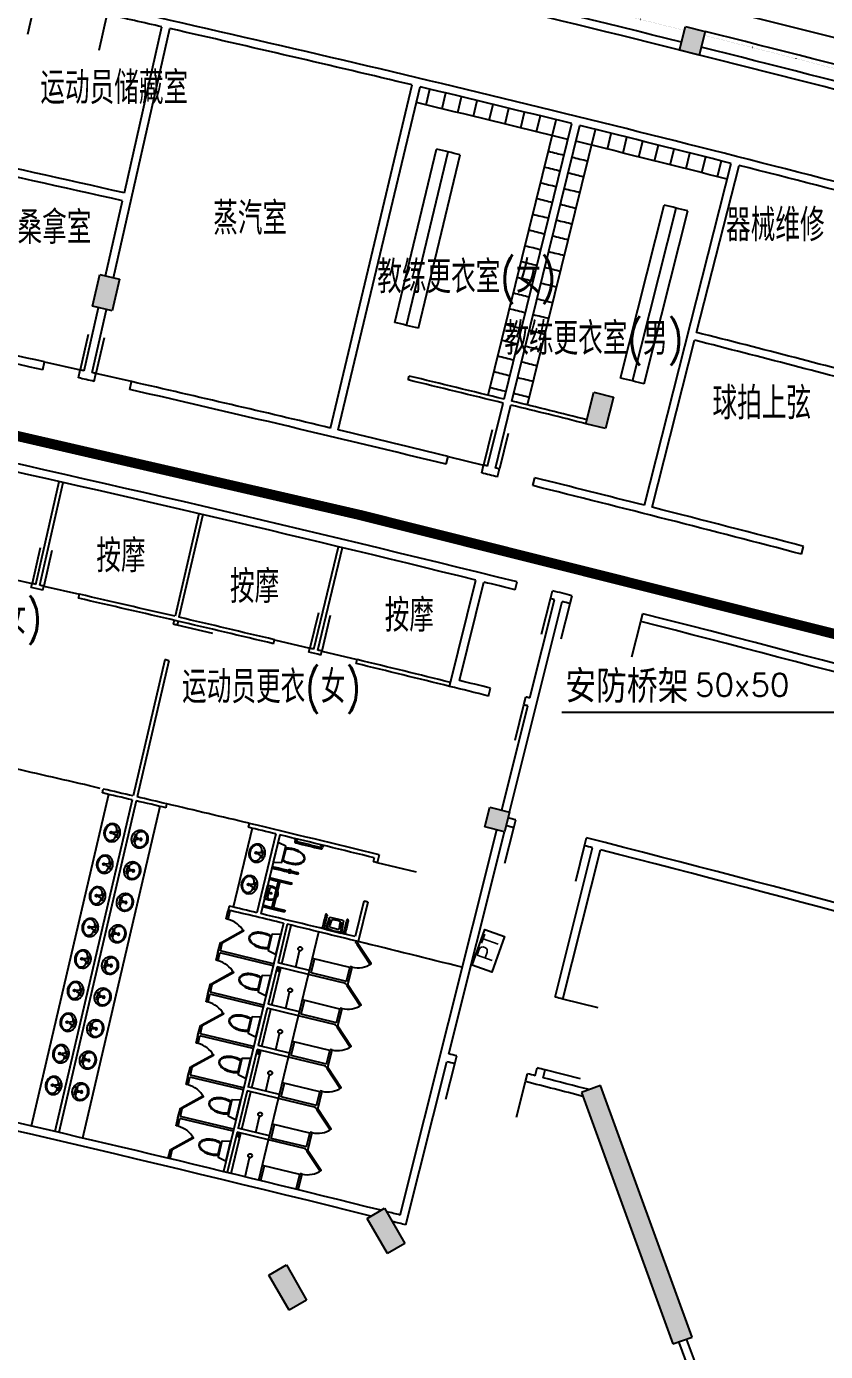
# Model space of a CAD drawing. Extents: x 23317406 to 24383751, y 42324270 to 43451021.
# Drawn here: x 23968613 to 23988326, y 43361539 to 43394221 of the extents above; entities that cross this region are included whole.
import ezdxf

# ---------------------------------------------------------------- set-up
doc = ezdxf.new("R2010")
doc.units = 0
doc.header["$MEASUREMENT"] = 0
doc.linetypes.add('HIDDEN', pattern=[9.525, 6.35, -3.175])
doc.linetypes.add('T-BW-SF$0$DOT2', pattern=[3.175, 0, -3.175])
doc.layers.get('0').update_dxf_attribs({"linetype": 'CONTINUOUS'})
for name, color, linetype in [('场地', 5, 'CONTINUOUS'), ('墙', 7, 'CONTINUOUS'), ('柱填充', 8, 'CONTINUOUS'), ('柱形', 7, 'CONTINUOUS'), ('汉字', 7, 'CONTINUOUS'), ('监控管线', 11, 'CONTINUOUS'), ('辅助件', 9, 'CONTINUOUS'), ('门禁管线', 6, 'CONTINUOUS'), ('门窗', 7, 'CONTINUOUS')]:
    doc.layers.add(name, color=color, linetype=linetype)
doc.styles.add('ATT', font='txt')
doc.styles.add('HZ', font='txt.shx', dxfattribs={"bigfont": 'hztxt.shx'})
doc.styles.add('KSHZ', font='ROMANS.shx', dxfattribs={"height": 800, "bigfont": 'dfhz.shx'})

# ---------------------------------------------------------------- blocks, each defined once
blk = doc.blocks.new('M100')
at = {"layer": '门窗'}
blk.add_line((0, 1000), (0, 0), dxfattribs=at)
blk = doc.blocks.new('A$C66B66A08')
at = {"layer": '门窗', "yscale": 0.9, "zscale": 0.9}
for p, xscale, rotation in [((195, 1268), -0.9, 167.5069489461054), ((1952, 879), 0.9, 167.4863101007656)]:
    blk.add_blockref('M100', p, dxfattribs=dict(at, xscale=xscale, rotation=rotation))
blk = doc.blocks.new('A$C4B312985')
at = {"layer": '辅助件'}
for p, q in [((0, 1516), (1030, 5794)), ((292, 1446), (1321, 5723)), ((583, 1375), (1613, 5653)), ((5573, 147), (6648, 4413)), ((5864, 73), (6939, 4340)), ((6155, 0), (7230, 4267))]:
    blk.add_line(p, q, dxfattribs=at)
for radius, start, end in [(548923, 76.43671, 76.49934), (548923, 75.83282, 75.89544), (544523, 76.43646, 76.49959), (544523, 75.83256, 75.8957)]:
    blk.add_arc((-127120, -527961), radius, start, end, dxfattribs=at)
blk = doc.blocks.new('A$C139437DA')
at = {"layer": '门窗', "yscale": 0.8999999999999999, "zscale": 0.8999999999999999}
for p, xscale, rotation in [((446, 1967), 0.8999999999999999, 255.670082371029), ((0, 223), -0.8999999999999999, 255.6701090313458)]:
    blk.add_blockref('M100', p, dxfattribs=dict(at, xscale=xscale, rotation=rotation))
blk = doc.blocks.new('15PLAV04')
at = {"color": 0, "linetype": 'ByBlock'}
for p, q in [((2.5, -1.5), (2.5, 1.5)), ((7, 0.5), (3, 1.5)), ((4, 1.25), (4, 3.635323)), ((7, -0.5), (7, 0.5)), ((3, -1.5), (7, -0.5)), ((4, -3.628449), (4, -1.25))]:
    blk.add_line(p, q, dxfattribs=at)
blk.add_lwpolyline([(8, 9, 0.109452), (4.986152, 8.332258, 0.102376), (2.343146, 6.363961, 0.093737), (0.622313, 3.491319, 0.088426), (0, 0, 0.088426), (0.622313, -3.491319, 0.093737), (2.343146, -6.363961, 0.102376), (4.986152, -8.332258, 0.109452), (8, -9, 0.109452), (11.013848, -8.332258, 0.102376), (13.656854, -6.363961, 0.093737), (15.377687, -3.491319, 0.088426), (16, 0, 0.088426), (15.377687, 3.491319, 0.093737), (13.656854, 6.363961, 0.102376), (11.013848, 8.332258, 0.109452)], format="xyb", close=True, dxfattribs=at)
for centre in [(3, 2.5), (9, 0), (3, -2.5)]:
    blk.add_circle(centre, 1, dxfattribs=at)
for centre, radius, start, end in [((7, 3.635323), 3, 146.09549, 180), ((11.358035, 0.706347), 8.250845, 143.130102, 146.09549), ((9.915843, 1.787992), 6.448105, 118.911201, 143.130102), ((9, 3.446272), 4.553728, 90, 118.911201), ((9, 3.446272), 4.553728, 61.088799, 90), ((8.084157, 1.787992), 6.448105, 36.869898, 61.088799), ((6.641965, 0.706347), 8.250845, 17.257939, 36.869898), ((4.368267, 0), 10.631733, 0, 17.257939), ((4.368267, 0), 10.631733, 342.742061, 0), ((7, -3.628449), 3, 180, 212.259808), ((9.915843, -1.787992), 6.448105, 212.259808, 241.088799), ((9, -3.446272), 4.553728, 241.088799, 270), ((9, -3.446272), 4.553728, 270, 298.911201), ((8.084157, -1.787992), 6.448105, 298.911201, 323.130102), ((6.641965, -0.706347), 8.250845, 323.130102, 342.742061)]:
    blk.add_arc(centre, radius, start, end, dxfattribs=at)
at = {"color": 0, "linetype": 'ByBlock', "style": 'ATT'}
for tag, p, flags in [('ITEM', (0, -17.5), 3), ('ROOM_NUMBER', (0, -26.5), 1)]:
    blk.add_attdef(tag, p, '', height=6, dxfattribs=dict(at, flags=flags))
blk = doc.blocks.new('WC-3')
for points in [[(382, 218, 0.033558), (397, 269, 0.056391), (412, 405, 0.056391), (397, 541, 0.070142), (358, 644, 0.106098), (290, 721, 0.162033), (225, 743, 0.162033), (161, 721, 0.106098), (93, 644, 0.070142), (54, 541, 0.056391), (38, 405, 0.056391), (54, 269, 0.033558), (69, 218)], [(55, 405, -0.056391), (70, 537, -0.070142), (108, 636, -0.106098), (170, 708, -0.162033), (225, 726, -0.162033), (280, 708, -0.106098), (343, 636, -0.070142), (381, 537, -0.056391), (396, 405, -0.056391), (381, 273, -0.027675), (369, 232), (81, 232, -0.027675), (70, 273, -0.056391)], [(-20, 24, 0.477064), (0, 0), (463, 0, 0.477064), (473, 12), (431, 207, 0.354037), (426, 211), (24, 211, 0.354037), (19, 207)]]:
    blk.add_lwpolyline(points, format="xyb", close=True)
blk = doc.blocks.new('A$C7FE16A13')
at = {"layer": '门窗'}
blk.add_lwpolyline([(517, 587), (532, 561), (15, 257), (0, 283)], close=True, dxfattribs=at)
blk.add_arc((517, 587), 600, 210.4472, 257.9761, dxfattribs=at)
blk = doc.blocks.new('A$C4D630D1B')
at = {"layer": '柱填充', "xscale": -1, "rotation": 325.0332498741019}
blk.add_blockref('A$C7FE16A13', (321, -219), dxfattribs=at)
blk = doc.blocks.new('A$C23EB7B9D')
at = {"layer": '门窗'}
blk.add_lwpolyline([(600, 181), (591, 209), (19, 29), (28, 0)], close=True, dxfattribs=at)
blk.add_arc((600, 181), 600, 150, 197.529, dxfattribs=at)
blk = doc.blocks.new('A$C62181696')
at = {"layer": '监控管线'}
blk.add_lwpolyline([(0, 519), (936, 519), (936, 3), (0, 3)], close=True, dxfattribs=at)
at = {"layer": '门禁管线', "color": 6, "style": 'HZ'}
blk.add_text('PT', height=400, rotation=359.4412, dxfattribs=at).set_placement((206, 91, -121))
blk = doc.blocks.new('A$C28D63360')
at = {"layer": '监控管线'}
blk.add_blockref('A$C62181696', (0, 0), dxfattribs=at)

msp = doc.modelspace()

# ---------------------------------------------------------------- hatches: boundary and pattern name
at = {"layer": '柱填充'}
for points in [[(23985356.71085, 43394099.6476), (23984871.7222, 43394221.24533), (23984725.81033, 43393639.2576), (23985210.79898, 43393517.65986)], [(23970418.07345, 43388101.80405), (23970905.74682, 43387991.46512), (23970729.20452, 43387211.18772), (23970241.53115, 43387321.52666)], [(23982610.43619, 43385200.38928), (23983095.43841, 43385078.84567), (23982900.96864, 43384302.84212), (23982415.96642, 43384424.38573)], [(23982775.36878, 43368097.37082), (23982305.52247, 43367926.36074), (23984562.94878, 43361724.13293), (23985032.79509, 43361895.143)], [(23977448.94175, 43365072.28484), (23977015.92905, 43364822.28484), (23977515.92905, 43363956.25944), (23977948.94175, 43364206.25944)], [(23975091.05791, 43362556.25944), (23975524.07062, 43362806.25944), (23975024.07062, 43363672.28484), (23974591.05791, 43363422.28484)]]:
    msp.add_hatch(color=256, dxfattribs=at).paths.add_polyline_path(points)
h = msp.add_hatch(dxfattribs=at)
h.set_pattern_fill('ANSI37', color=256, scale=4, angle=-70.725584632, style=0)
h.set_pattern_definition([(181.408979, (24132978.127, 43430743.955), (-0.3122783, 12.6961601), []), (91.408979, (24132978.127, 43430743.955), (12.6961601, 0.3122783), [])])
h.paths.add_polyline_path([(23974873.76709, 43370956.30079, 1), (23974793.76709, 43370956.30079, 1)])
h = msp.add_hatch(dxfattribs=at)
h.set_pattern_fill('ANSI37', color=256, scale=4, angle=-70.725584632, style=0)
h.set_pattern_definition([(181.408979, (24132484.648, 43428702.76), (-0.3122783, 12.6961601), []), (91.408979, (24132484.648, 43428702.76), (12.6961601, 0.3122783), [])])
h.paths.add_polyline_path([(23974380.28852, 43368915.10533, 1), (23974300.28852, 43368915.10533, 1)])
h = msp.add_hatch(dxfattribs=at)
h.set_pattern_fill('ANSI37', color=256, scale=4, angle=-70.725584632, style=0)
h.set_pattern_definition([(181.408979, (24131991.17, 43426661.564), (-0.3122783, 12.6961601), []), (91.408979, (24131991.17, 43426661.564), (12.6961601, 0.3122783), [])])
h.paths.add_polyline_path([(23973886.80995, 43366873.90987, 1), (23973806.80995, 43366873.90987, 1)])

# ---------------------------------------------------------------- linework, layer by layer
at = {"layer": '场地'}
msp.add_line((23996420.87732, 43391970.87426), (23974111.57232, 43397563.00363), dxfattribs=at)
at = {"layer": '墙'}
for p, q in [((23971027.69429, 43390116.95052), (23971954.76793, 43394213.35566)), ((23970759.22763, 43388024.61594), (23972149.83484, 43394169.2093)), ((23976111.83512, 43384316.87427), (23978129.81862, 43392779.60109)), ((23976306.38057, 43384270.48385), (23978324.36406, 43392733.21066)), ((23980394.50924, 43385028.92528), (23982068.26825, 43391825.87551)), ((23980588.70781, 43384981.10359), (23982262.46682, 43391778.05382)), ((23983857.19804, 43382411.08392), (23985999.58843, 43390843.17535)), ((23985146.85959, 43386674.79988), (23986193.42961, 43390793.925)), ((23970564.15828, 43388068.75151), (23970983.54793, 43389921.88361)), ((23970034.40112, 43385727.94502), (23970387.57283, 43387288.48388)), ((23970229.46802, 43385683.79865), (23970582.64218, 43387244.3483)), ((23984051.03921, 43382361.83357), (23985097.60923, 43386480.95869)), ((23969014.87414, 43385752.48455), (23969058.62417, 43385947.64073)), ((23969892.75121, 43385554.91613), (23969936.82552, 43385749.99933)), ((23970282.81298, 43385466.6397), (23970327.03138, 43385661.6903)), ((23971160.21323, 43385266.96438), (23971204.75574, 43385461.94122)), ((23978031.68125, 43385501.83771), (23978055.14365, 43385599.04633)), ((23979988.02491, 43383378.23737), (23980370.5984, 43384931.82599)), ((23980182.22348, 43383330.41568), (23980564.79697, 43384884.00431)), ((23978969.14304, 43383422.02292), (23979016.57014, 43383616.31823)), ((23979843.13317, 43383207.91391), (23979890.88313, 43383402.13014)), ((23980231.4586, 43383112.2882), (23980279.35201, 43383306.4691)), ((23981104.93222, 43382896.08168), (23981153.14829, 43383090.18272)), ((23987735.23779, 43381204.51285), (23987785.90307, 43381397.98902)), ((23979051.2891, 43377944.53363), (23979698.78726, 43380565.74449)), ((23979293.41569, 43378090.73457), (23979892.95102, 43380517.78167)), ((23980667.12751, 43380325.78203), (23980715.41373, 43380519.86562)), ((23981540.15991, 43380107.80531), (23981588.77018, 43380301.80799)), ((23982025.02021, 43379986.07725), (23982073.81045, 43380180.03475)), ((23972255.00988, 43379575.09873), (23972232.30517, 43379477.71035)), ((23972255.00988, 43379575.09873), (23972232.30517, 43379477.71035)), ((23972352.39826, 43379552.39401), (23972329.69354, 43379455.00564)), ((23972352.39826, 43379552.39401), (23972329.69354, 43379455.00564)), ((23983769.5782, 43379544.13254), (23983819.01599, 43379737.926)), ((23972027.96273, 43378601.21496), (23971244.65007, 43375241.31594)), ((23972125.35111, 43378578.51024), (23971342.03845, 43375218.61122)), ((23980012.04496, 43377706.45427), (23980060.32998, 43377900.53816)), ((23980885.07698, 43377488.47948), (23980933.68768, 43377682.48206)), ((23970485.08324, 43375315.09071), (23970507.64018, 43375412.51342)), ((23971221.94536, 43375143.92756), (23969314.74932, 43366963.30387)), ((23971319.33373, 43375121.22285), (23969412.13769, 43366940.59916)), ((23972055.91911, 43374948.87267), (23972078.77155, 43375046.22649)), ((23980639.11319, 43374457.12756), (23980687.90516, 43374651.08463)), ((23974106.37261, 43374566.08156), (23974082.87354, 43374468.88142)), ((23974763.61242, 43374305.79653), (23974293.63236, 43372361.79891)), ((23974860.84315, 43374282.42555), (23974390.55259, 43372337.14361)), ((23982383.65589, 43374015.13702), (23982433.10232, 43374208.92827)), ((23977193.05443, 43373716.03637), (23977169.55481, 43373618.83395)), ((23977313.67376, 43373789.40863), (23977266.67495, 43373595.00552)), ((23976934.56387, 43372646.83136), (23976723.07228, 43371772.03012)), ((23977031.68387, 43372623.00237), (23976796.69307, 43371651.00038)), ((23973612.8922, 43372524.87848), (23973589.39313, 43372427.67833)), ((23974950.65611, 43372100.6202), (23973470.22039, 43365977.03379)), ((23975047.85589, 43372077.12122), (23974817.98044, 43371126.27803)), ((23974794.48146, 43371029.07825), (23974571.24115, 43370105.6803)), ((23975571.99466, 43370841.10698), (23974794.39639, 43371029.09881)), ((23975595.49364, 43370938.30676), (23974817.89537, 43371126.2986)), ((23975571.99466, 43370841.10698), (23975595.49364, 43370938.30676)), ((23974547.74218, 43370008.48052), (23974324.50187, 43369085.08257)), ((23975325.25538, 43369820.50925), (23974547.65711, 43370008.50108)), ((23975348.75436, 43369917.70903), (23974571.15609, 43370105.70087)), ((23975325.25538, 43369820.50925), (23975348.75436, 43369917.70903)), ((23975102.01507, 43368897.1113), (23974324.4168, 43369085.10314)), ((23974301.00289, 43368987.88279), (23974077.76258, 43368064.48484)), ((23975078.51609, 43368799.91152), (23974300.91782, 43368987.90335)), ((23975078.51609, 43368799.91152), (23975102.01507, 43368897.1113)), ((23974855.27579, 43367876.51357), (23974077.67752, 43368064.50541)), ((23974054.26361, 43367967.28506), (23973831.0233, 43367043.88711)), ((23974831.77681, 43367779.31379), (23974054.17854, 43367967.30562)), ((23974831.77681, 43367779.31379), (23974855.27579, 43367876.51357)), ((23973807.52432, 43366946.68733), (23973567.42018, 43365953.53481)), ((23974585.03752, 43366758.71606), (23973807.43925, 43366946.7079)), ((23974608.5365, 43366855.91584), (23973830.93823, 43367043.90768)), ((23974585.03752, 43366758.71606), (23974608.5365, 43366855.91584))]:
    msp.add_line(p, q, dxfattribs=at)
at = {"layer": '墙', "ltscale": 5000}
for p, q in [((23980530.49414, 43374845.25849), (23981832.77527, 43380034.39909)), ((23981030.25475, 43377658.27598), (23981638.79079, 43380083.08198)), ((23980336.51305, 43374893.95483), (23980981.57187, 43377464.2915)), ((23977829.35519, 43364903.79645), (23980214.82627, 43374409.07503)), ((23979033.50949, 43368880.29152), (23980408.7957, 43374360.33219)), ((23981652.95352, 43370279.7871), (23982577.93695, 43373965.52669)), ((23981846.71726, 43370230.22466), (23982771.70227, 43373915.97052)), ((23979180.26366, 43368637.18049), (23979229.0575, 43368831.13708)), ((23977974.65678, 43364661.12909), (23978984.8266, 43368686.30704)), ((23980924.7899, 43368195.14062), (23980974.24564, 43368388.9295)), ((23981166.12008, 43368339.92395), (23981214.80343, 43368533.91027)), ((23981359.88299, 43368290.35818), (23981408.56642, 43368484.34484))]:
    msp.add_line(p, q, dxfattribs=at)
at = {"layer": '墙'}
for centre, radius, start, end in [((23850578.58196, 42857442.58139), 552922.67138, 75.9538847678, 77.2220730186), ((23850578.58196, 42857442.58139), 552722.67138, 74.768624861, 77.2220646083), ((23850578.58196, 42857442.58139), 550522.67138, 75.3235079827, 77.4029441614), ((23850578.58196, 42857442.58139), 550322.67138, 77.2583917419, 77.4029441614), ((23850578.58196, 42857442.58139), 550322.67138, 76.5983826782, 77.237569129), ((23850578.58196, 42857442.58139), 553322.67138, 74.768624861, 75.9020730186), ((23850578.58196, 42857442.58139), 552922.67138, 74.768624861, 75.9020730186), ((23850578.58196, 42857442.58139), 550322.67138, 76.1764863769, 76.5775600653), ((23850578.58196, 42857442.58139), 550322.67138, 75.7545900757, 76.155663764), ((23850578.58196, 42857442.58139), 546122.67138, 77.2584718109, 77.7347860635), ((23850578.58196, 42857442.58139), 545922.67138, 77.2584756544, 77.73478222), ((23850578.58196, 42857442.58139), 550322.67138, 75.3235079827, 75.7337674628), ((23850578.58196, 42857442.58139), 541422.67138, 77.3643659254, 79.5114729159), ((23850634.74669, 42857737.27781), 530172.67138, 79.4743453394, 79.4743453394), ((23850639.30178, 42857736.37231), 530172.67138, 78.1227654233, 78.1227654233), ((23850644.55659, 42857735.23786), 530172.67138, 77.5606287088, 77.5606287088), ((23850649.0789, 42857734.18074), 530172.67138, 76.2090487927, 76.2090487927), ((23850578.58196, 42857442.58139), 541622.67138, 77.3643659254, 77.7346988973), ((23850578.58196, 42857442.58139), 545872.67138, 75.2090911735, 75.7336825889), ((23850578.58196, 42857442.58139), 546072.67138, 75.2090873292, 75.7336864331), ((23850578.58196, 42857442.58139), 541622.67138, 77.2585589771, 77.269141426), ((23850578.58196, 42857442.58139), 541422.67138, 77.2268194448, 77.269141426), ((23850578.58196, 42857442.58139), 541622.67138, 77.2268194448, 77.2374018938), ((23850578.58196, 42857442.58139), 541622.67138, 76.5985499134, 77.1315949454), ((23850578.58196, 42857442.58139), 543222.67138, 76.1766224542, 76.4305375736), ((23850578.58196, 42857442.58139), 543322.67138, 76.176620513, 76.4305375736), ((23850578.58196, 42857442.58139), 541422.67138, 76.2824605605, 77.1315949454), ((23850578.58196, 42857442.58139), 543222.67138, 75.9543452192, 76.1555276867), ((23850578.58196, 42857442.58139), 543322.67138, 75.9543452192, 76.155529628), ((23850578.58196, 42857442.58139), 539022.67138, 76.028980077, 77.7247501145), ((23850578.58196, 42857442.58139), 541622.67138, 76.2824605605, 76.5773928301), ((23850578.58196, 42857442.58139), 538822.67138, 76.1350631669, 77.6184326303), ((23850578.58196, 42857442.58139), 541422.67138, 76.1449140799, 76.1872360611), ((23850578.58196, 42857442.58139), 541622.67138, 76.1766536121, 76.1872360611), ((23850578.58196, 42857442.58139), 541622.67138, 76.1449140799, 76.1554965288), ((23850578.58196, 42857442.58139), 541622.67138, 75.7547573109, 76.0496895805), ((23850578.58196, 42857442.58139), 541422.67138, 75.3255609453, 76.0496895805), ((23850578.58196, 42857442.58139), 541622.67138, 75.3255609453, 75.7336002276), ((23850578.58196, 42857442.58139), 538822.67138, 76.028980077, 76.1137961405), ((23850578.58196, 42857442.58139), 539022.67138, 75.8801385039, 75.9332962056), ((23850578.58196, 42857442.58139), 538822.67138, 75.9224838035, 75.9332962056), ((23850578.58196, 42857442.58139), 538822.67138, 75.8801385039, 75.9012167771), ((23850578.58196, 42857442.58139), 538822.67138, 74.2021385903, 75.6887706945), ((23850578.58196, 42857442.58139), 539022.67138, 73.7423950291, 75.6887706945), ((23850396.94425, 42856663.47438), 536822.67138, 76.871376441, 76.8820495706), ((23850396.94425, 42856663.47438), 536822.67138, 76.871376441, 76.8820495706), ((23850396.94425, 42856663.47438), 535922.67138, 76.871367479, 76.8820585326), ((23850578.58196, 42857442.58139), 536122.67138, 76.0293345366, 76.135116719), ((23850578.58196, 42857442.58139), 536322.67138, 76.0293345366, 76.1137465737), ((23850578.58196, 42857442.58139), 536322.67138, 75.9224818111, 75.9331688757), ((23850578.58196, 42857442.58139), 536122.67138, 75.9224857965, 75.9331688757), ((23850578.58196, 42857442.58139), 531572.67138, 76.8821022764, 76.9636398352), ((23850578.58196, 42857442.58139), 531672.67138, 76.8821012628, 76.9636398352), ((23850578.58196, 42857442.58139), 531572.67138, 76.7897861765, 76.8713237352), ((23850578.58196, 42857442.58139), 531672.67138, 76.7897861765, 76.8713247488), ((23850578.58196, 42857442.58139), 533322.67138, 75.8796270871, 75.9011075598), ((23850578.58196, 42857442.58139), 531572.67138, 76.4898178504, 76.565267806), ((23850578.58196, 42857442.58139), 531672.67138, 76.2096128544, 76.5652384102), ((23850578.58196, 42857442.58139), 531572.67138, 76.2203539523, 76.4790392999), ((23850578.58196, 42857442.58139), 533122.67138, 75.8796270871, 75.9011041218), ((23850578.58196, 42857442.58139), 533122.67138, 75.6646638382, 75.6862136079), ((23850578.58196, 42857442.58139), 533322.67138, 74.051653021, 75.6862136079), ((23850672.57788, 42857831.38052), 531072.67138, 76.2093876121, 76.2201763632), ((23850578.58196, 42857442.58139), 533122.67138, 74.0455104702, 75.6431692128), ((23850649.0789, 42857734.18074), 530172.67138, 76.2090487927, 76.2198558586), ((23850578.58196, 42857442.58139), 529472.67138, 76.41438941, 76.5658876828), ((23850578.58196, 42857442.58139), 529572.67138, 76.49012315, 76.5658580533), ((23850578.58196, 42857442.58139), 529572.67138, 76.2196415836, 76.4793038927), ((23850578.58196, 42857442.58139), 529472.67138, 76.2087844702, 76.4035681188), ((23850578.58196, 42857442.58139), 529322.67138, 75.6412403409, 75.662889279), ((23850578.58196, 42857442.58139), 527522.67138, 75.6403169653, 75.6620397749), ((23850578.58196, 42857442.58139), 527122.67138, 75.5246600024, 75.6834622047), ((23850578.58196, 42857442.58139), 527322.67138, 75.5123078792, 75.6402139789)]:
    msp.add_arc(centre, radius, start, end, dxfattribs=at)
at = {"layer": '墙', "ltscale": 5000}
for radius, start, end in [(533172.67138, 67.1172342395, 67.1172342395), (533172.67138, 66.2587266313, 66.2587266313), (533172.67138, 64.4772342395, 64.4772342395), (533172.67138, 64.9387266313, 64.9387266313), (523172.67138, 75.9757445046, 78.5405996002), (522972.67138, 75.9984200354, 77.8970232928), (527322.67138, 75.8790768071, 75.9009848785), (527122.67138, 75.8790768071, 75.9009807559), (527322.67138, 75.6619450276, 75.6834622047), (523172.67138, 75.9228018906, 75.960169811), (522972.67138, 75.9008945018, 75.9389767994)]:
    msp.add_arc((23850578.58196, 42857442.58139), radius, start, end, dxfattribs=at)
at = {"layer": '柱填充', "linetype": 'T-BW-SF$0$DOT2', "ltscale": 10}
for start, end in [(75.9538847678, 77.2220730186), (74.7789815913, 75.9020730186)]:
    msp.add_arc((23850578.58196, 42857442.58139), 553222.67138, start, end, dxfattribs=at)
at = {"layer": '柱填充'}
msp.add_solid([(23980045.5166, 43374966.90051), (23980530.50361, 43374845.29619), (23979923.82521, 43374482.05892), (23980408.78305, 43374360.33835)], dxfattribs=at)
at = {"layer": '柱形'}
for p, q in [((23984725.81033, 43393639.2576), (23984871.7222, 43394221.24533)), ((23984871.7222, 43394221.24533), (23985356.71085, 43394099.6476)), ((23985356.71085, 43394099.6476), (23985210.79898, 43393517.65986)), ((23985210.79898, 43393517.65986), (23984725.81033, 43393639.2576)), ((23970241.53115, 43387321.52666), (23970418.07345, 43388101.80405)), ((23970418.07345, 43388101.80405), (23970905.74682, 43387991.46512)), ((23970905.74682, 43387991.46512), (23970729.20452, 43387211.18772)), ((23970729.20452, 43387211.18772), (23970241.53115, 43387321.52666)), ((23982415.96642, 43384424.38573), (23982610.43619, 43385200.38928)), ((23982610.43619, 43385200.38928), (23983095.43841, 43385078.84567)), ((23983095.43841, 43385078.84567), (23982900.96864, 43384302.84212)), ((23982900.96864, 43384302.84212), (23982415.96642, 43384424.38573)), ((23979923.82521, 43374482.05892), (23980045.5166, 43374966.90051)), ((23980045.5166, 43374966.90051), (23980530.50361, 43374845.29619)), ((23980530.50361, 43374845.29619), (23980408.78305, 43374360.33835)), ((23980408.78305, 43374360.33835), (23979923.82521, 43374482.05892)), ((23982775.36878, 43368097.37082), (23982305.52247, 43367926.36074)), ((23985032.79509, 43361895.143), (23982775.36878, 43368097.37082)), ((23982305.52247, 43367926.36074), (23984562.94878, 43361724.13293)), ((23977015.92905, 43364822.28484), (23977448.94175, 43365072.28484)), ((23977515.92905, 43363956.25944), (23977015.92905, 43364822.28484)), ((23977448.94175, 43365072.28484), (23977948.94175, 43364206.25944)), ((23977948.94175, 43364206.25944), (23977515.92905, 43363956.25944)), ((23974591.05791, 43363422.28484), (23975024.07062, 43363672.28484)), ((23975024.07062, 43363672.28484), (23975524.07062, 43362806.25944)), ((23975091.05791, 43362556.25944), (23974591.05791, 43363422.28484)), ((23975524.07062, 43362806.25944), (23975091.05791, 43362556.25944)), ((23984562.94878, 43361724.13293), (23985032.79509, 43361895.143))]:
    msp.add_line(p, q, dxfattribs=at)
at = {"layer": '监控管线'}
msp.add_line((23981820.65303, 43377306.72092), (23988741.42347, 43377306.72092), dxfattribs=at)
at = {"layer": '监控管线', "color": 2, "const_width": 250}
msp.add_lwpolyline([(24019090.7904, 43307999.23379), (24022836.3983, 43312515.53166), (24026356.08152, 43322180.89905), (24026292.42422, 43332453.62215), (24023148.31794, 43341851.26224), (24016360.3546, 43349947.57592), (24007486.68719, 43355242.00889), (24002685.44275, 43355931.86111), (24005962.50221, 43374375.84004), (23992616.48831, 43378217.9585), (23976840.75464, 43382171.97166), (23965043.10162, 43384891.0045)], dxfattribs=at)
at = {"layer": '辅助件'}
for p, q in [((23978474.79786, 43392288.95233), (23978567.16232, 43392675.20925)), ((23978864.30465, 43392197.92012), (23978956.43752, 43392581.97336)), ((23979252.71854, 43392102.33219), (23979345.64481, 43392488.45434)), ((23979641.20207, 43392007.03129), (23979734.78719, 43392394.65147)), ((23980030.37336, 43391914.57902), (23980123.86124, 43392300.56558)), ((23980006.05928, 43385124.35419), (23981679.8711, 43391921.51888)), ((23980419.61365, 43391822.41394), (23980512.86352, 43392206.19749)), ((23980807.74779, 43391725.69634), (23980901.79707, 43392111.54649)), ((23981195.9524, 43391629.26556), (23981290.66489, 43392016.61182)), ((23980977.05215, 43384885.24577), (23982650.86397, 43391682.41045)), ((23982943.74225, 43391198.86974), (23983039.72208, 43391585.90391)), ((23983332.3345, 43391104.01314), (23983428.207, 43391489.41432)), ((23983720.99753, 43391009.44329), (23983816.61841, 43391392.64298)), ((23984108.52628, 43390910.32785), (23984204.95933, 43391295.58916)), ((23984496.12728, 43390811.4988), (23984593.23277, 43391198.25209)), ((23984884.44191, 43390715.51201), (23984981.43531, 43391100.63262)), ((23985272.82814, 43390619.81176), (23985369.56352, 43391002.73163)), ((23985660.06688, 43390519.56924), (23985757.62042, 43390904.54835)), ((23968726.65564, 43380384.788), (23968748.69315, 43380482.32952)), ((23969019.23441, 43380318.59979), (23969041.32649, 43380416.12896)), ((23969896.74796, 43380119.05305), (23969919.00372, 43380216.54501)), ((23974707.12425, 43378997.58688), (23974730.27726, 43379094.86966)), ((23975582.41238, 43378788.49453), (23975605.72866, 43378885.7383)), ((23975874.09692, 43378718.47063), (23975897.4676, 43378815.70134)), ((23976748.9149, 43378507.41983), (23976772.44875, 43378604.61117)), ((23974180.13521, 43374445.63843), (23973710.1541, 43372501.63646)), ((23975229.39167, 43374193.62048), (23975227.10077, 43374184.10478)), ((23975244.20671, 43374169.71019), (23975232.50806, 43374121.11769)), ((23975283.10457, 43374160.38503), (23975276.08228, 43374131.21665)), ((23975293.18824, 43374116.82216), (23975293.18396, 43374116.80436)), ((23975307.1694, 43374174.89549), (23975304.89198, 43374165.43579)), ((23975871.11042, 43374040.22472), (23975868.81817, 43374030.61773)), ((23975885.95144, 43374016.25002), (23975878.96036, 43373986.94985)), ((23975924.8606, 43374006.97225), (23975913.22712, 43373958.2154)), ((23975948.92637, 43374021.65919), (23975946.63582, 43374012.05934)), ((23974555.974, 43373022.01572), (23974483.12355, 43372721.58949)), ((23974483.12355, 43372721.58949), (23974555.974, 43373022.01572)), ((23974561.71825, 43372981.55875), (23974506.71851, 43372754.74667)), ((23974555.37831, 43373023.72007), (23974612.11521, 43373029.97621)), ((23974561.71825, 43372981.55875), (23974566.29689, 43372991.85729)), ((23974566.29689, 43372991.85729), (23974574.25481, 43372999.96031)), ((23974574.25481, 43372999.96031), (23974575.77309, 43373000.97704)), ((23974575.77309, 43373000.97704), (23974620.15674, 43373028.94229)), ((23974609.80829, 43372944.43212), (23974618.96559, 43372965.0292)), ((23974612.11521, 43373029.97621), (23974682.58817, 43373017.63441)), ((23974618.96559, 43372965.0292), (23974634.88143, 43372981.23524)), ((23974634.88143, 43372981.23524), (23974655.63613, 43372991.09558)), ((23974655.63613, 43372991.09558), (23974678.72636, 43372993.4209)), ((23974820.65135, 43373138.44542), (23974665.5286, 43372496.93397)), ((23974678.72636, 43372993.4209), (23974701.36711, 43372987.93074)), ((23974682.58817, 43373017.63441), (23974744.83569, 43372982.71524)), ((23974701.36711, 43372987.93074), (23974701.96765, 43372987.6687)), ((23974701.96765, 43372987.6687), (23974749.02459, 43372956.45435)), ((23974859.53083, 43373129.04404), (23974704.40808, 43372487.53259)), ((23974744.83569, 43372982.71524), (23974774.71715, 43372948.48417)), ((23974749.02459, 43372956.45435), (23974769.89206, 43372928.52994)), ((23974482.09309, 43372721.50088), (23974529.6625, 43372689.95147)), ((23974506.14112, 43372751.72473), (23974506.71851, 43372754.74667)), ((23974506.59735, 43372740.44735), (23974506.14112, 43372751.72473)), ((23974510.99972, 43372729.94132), (23974506.59735, 43372740.44735)), ((23974510.99972, 43372729.94132), (23974539.94668, 43372684.99606)), ((23974586.46799, 43372670.50952), (23974529.66252, 43372689.95146)), ((23974565.52363, 43372743.67647), (23974566.59079, 43372766.19489)), ((23974572.46588, 43372722.04179), (23974565.52363, 43372743.67647)), ((23974566.59079, 43372766.19489), (23974566.73707, 43372766.81173)), ((23974609.80829, 43372944.43212), (23974566.73707, 43372766.81174)), ((23974566.73707, 43372766.81174), (23974609.80829, 43372944.43212)), ((23974586.58019, 43372703.90031), (23974572.46588, 43372722.04179)), ((23974657.89235, 43372669.12112), (23974586.46799, 43372670.50952)), ((23974606.16419, 43372691.44017), (23974586.58019, 43372703.90031)), ((23974628.85574, 43372686.16423), (23974606.16419, 43372691.44017)), ((23974681.93301, 43372691.50942), (23974628.85574, 43372686.16423)), ((23974711.48092, 43372686.97017), (23974657.89235, 43372669.12112)), ((23974716.44434, 43372707.49644), (23974681.93301, 43372691.50942)), ((23974780.03587, 43372734.98232), (23974760.50527, 43372719.52301)), ((23974771.82919, 43372754.08938), (23974767.92019, 43372750.18744)), ((23974794.62347, 43372803.99628), (23974771.82919, 43372754.08938)), ((23974797.57795, 43372759.63918), (23974780.03587, 43372734.98232)), ((23974798.32572, 43372858.72431), (23974794.62347, 43372803.99628)), ((23974796.0252, 43372866.41599), (23974798.32572, 43372858.72431)), ((23974816.51621, 43372812.71447), (23974797.57795, 43372759.63918)), ((23974803.76786, 43372898.43581), (23974815.49847, 43372869.15702)), ((23974815.49847, 43372869.15702), (23974816.51621, 43372812.71447)), ((23973536.22603, 43372207.7611), (23973589.39313, 43372427.67833)), ((23973584.82592, 43372196.01161), (23973638.02464, 43372416.05964)), ((23973584.82592, 43372196.01161), (23973536.22603, 43372207.7611)), ((23974915.09516, 43371102.79962), (23975144.21021, 43372050.49751)), ((23975960.10906, 43371977.90407), (23975901.80386, 43371992.06402)), ((23976082.40334, 43372231.6455), (23976002.94499, 43371998.92627)), ((23976002.94499, 43371998.92627), (23976006.51539, 43371946.05251)), ((23976004.86316, 43371987.13743), (23976192.92982, 43371915.28761)), ((23976036.76041, 43371997.87734), (23976016.78787, 43372002.72785)), ((23976023.34485, 43372029.72694), (23976043.31738, 43372024.87643)), ((23976043.31738, 43372024.87643), (23976036.76041, 43371997.87734)), ((23976078.51666, 43372119.24945), (23976093.78613, 43372166.36531)), ((23976121.31019, 43372159.69844), (23976092.64374, 43372068.30481)), ((23976423.08643, 43372167.32568), (23976102.02234, 43372245.29903)), ((23976106.24587, 43372061.41968), (23976136.63398, 43372156.77509)), ((23976186.09091, 43372192.14959), (23976250.51283, 43372176.50414)), ((23976250.51283, 43372176.50414), (23976256.0425, 43372175.16121)), ((23976320.46442, 43372159.51576), (23976256.0425, 43372175.16121)), ((23976331.45407, 43372006.72581), (23976348.1872, 43372105.39745)), ((23976363.1449, 43372100.96667), (23976346.69902, 43372006.60516)), ((23976382.61904, 43372045.39541), (23976390.66089, 43372094.26656)), ((23976398.12465, 43371902.95328), (23976434.25764, 43372146.19447)), ((23975595.49364, 43370938.30676), (23975824.60869, 43371886.00465)), ((23976006.51539, 43371946.05251), (23976370.70057, 43371857.60681)), ((23976192.92982, 43371915.28761), (23976393.04197, 43371893.12674)), ((23976354.2734, 43371920.76641), (23976374.24593, 43371915.91589)), ((23976380.80291, 43371942.91498), (23976360.83037, 43371947.7655)), ((23976370.70057, 43371857.60681), (23976398.12465, 43371902.95328)), ((23976374.24593, 43371915.91589), (23976380.80291, 43371942.91498)), ((23976484.85583, 43371850.46452), (23976426.55063, 43371864.62447)), ((23976736.25715, 43371614.16445), (23976748.00664, 43371662.76435)), ((23976784.85704, 43371602.41496), (23976796.60808, 43371651.02125)), ((23973289.48674, 43371187.16337), (23973342.65384, 43371407.0806)), ((23973336.4847, 43371381.56294), (23973395.23215, 43371624.5624)), ((23973338.08664, 43371175.41388), (23973385.0846, 43371369.81345)), ((23974697.28168, 43371052.57723), (23973385.0846, 43371369.81345)), ((23973443.83204, 43371612.81291), (23973395.23215, 43371624.5624)), ((23973396.83409, 43371418.41334), (23973443.83204, 43371612.81291)), ((23974709.03117, 43371101.17712), (23973396.83409, 43371418.41334)), ((23975255.2944, 43371020.55319), (23975352.22769, 43371421.5023)), ((23976784.85704, 43371602.41496), (23976736.25715, 43371614.16445)), ((23973338.08664, 43371175.41388), (23973289.48674, 43371187.16337)), ((23974668.35587, 43370082.20189), (23974891.59618, 43371005.59983)), ((23975632.34405, 43370877.95738), (23975714.59047, 43371218.15662)), ((23976589.38853, 43371006.66581), (23975665.99058, 43371229.90611)), ((23976507.1421, 43370666.46656), (23976595.26327, 43371030.96575)), ((23976538.11776, 43370581.81724), (23976643.86316, 43371019.21626)), ((23976643.86316, 43371019.21626), (23976595.26327, 43371030.96575)), ((23975348.75436, 43369917.70903), (23975571.99466, 43370841.10698)), ((23976495.39261, 43370617.86667), (23975571.99466, 43370841.10698)), ((23976507.1421, 43370666.46656), (23975632.34405, 43370877.95738)), ((23973042.74746, 43370166.56564), (23973095.91456, 43370386.48287)), ((23973089.74542, 43370360.96521), (23973148.49287, 43370603.96467)), ((23973091.34735, 43370154.81615), (23973138.34531, 43370349.21572)), ((23974450.54239, 43370031.9795), (23973138.34531, 43370349.21572)), ((23973197.09276, 43370592.21518), (23973148.49287, 43370603.96467)), ((23973150.0948, 43370397.81561), (23973197.09276, 43370592.21518)), ((23974462.29188, 43370080.57939), (23973150.0948, 43370397.81561)), ((23975008.55512, 43369999.95546), (23975105.48841, 43370400.90457)), ((23976489.51787, 43370593.56673), (23976495.39261, 43370617.86667)), ((23976538.11776, 43370581.81724), (23976489.51787, 43370593.56673)), ((23973091.34735, 43370154.81615), (23973042.74746, 43370166.56564)), ((23975385.60476, 43369857.35965), (23975467.85119, 43370197.55889)), ((23976342.64924, 43369986.06808), (23975419.2513, 43370209.30838)), ((23976260.40281, 43369645.86883), (23976348.52399, 43370010.36802)), ((23976397.12388, 43369998.61853), (23976348.52399, 43370010.36802)), ((23974421.61659, 43369061.60416), (23974644.85689, 43369985.0021)), ((23975102.01507, 43368897.1113), (23975325.25538, 43369820.50925)), ((23976248.65333, 43369597.26894), (23975325.25538, 43369820.50925)), ((23976260.40281, 43369645.86883), (23975385.60476, 43369857.35965)), ((23976291.37847, 43369561.21951), (23976397.12388, 43369998.61853)), ((23972796.00817, 43369145.96791), (23972849.17527, 43369365.88514)), ((23972843.00613, 43369340.36748), (23972901.75358, 43369583.36694)), ((23972950.35347, 43369571.61745), (23972901.75358, 43369583.36694)), ((23972903.35552, 43369377.21788), (23972950.35347, 43369571.61745)), ((23974215.5526, 43369059.98166), (23972903.35552, 43369377.21788)), ((23974761.81583, 43368979.35773), (23974858.74912, 43369380.30684)), ((23976242.77858, 43369572.969), (23976248.65333, 43369597.26894)), ((23976291.37847, 43369561.21951), (23976242.77858, 43369572.969)), ((23972844.60807, 43369134.21842), (23972796.00817, 43369145.96791)), ((23972844.60807, 43369134.21842), (23972891.60603, 43369328.61799)), ((23974203.80311, 43369011.38177), (23972891.60603, 43369328.61799)), ((23975138.86548, 43368836.76192), (23975221.1119, 43369176.96116)), ((23976095.90996, 43368965.47035), (23975172.51201, 43369188.71065)), ((23974174.8773, 43368041.00643), (23974398.11761, 43368964.40437)), ((23974855.27579, 43367876.51357), (23975078.51609, 43368799.91152)), ((23976001.91404, 43368576.67121), (23975078.51609, 43368799.91152)), ((23976013.66353, 43368625.2711), (23975138.86548, 43368836.76192)), ((23976013.66353, 43368625.2711), (23976101.7847, 43368989.77029)), ((23976044.63919, 43368540.62178), (23976150.38459, 43368978.0208)), ((23976150.38459, 43368978.0208), (23976101.7847, 43368989.77029)), ((23972596.26685, 43368319.76975), (23972655.0143, 43368562.76921)), ((23972703.61419, 43368551.01972), (23972655.0143, 43368562.76921)), ((23972656.61623, 43368356.62015), (23972703.61419, 43368551.01972)), ((23975996.0393, 43368552.37127), (23976001.91404, 43368576.67121)), ((23976044.63919, 43368540.62178), (23975996.0393, 43368552.37127)), ((23972549.26889, 43368125.37018), (23972602.43599, 43368345.28742)), ((23972597.86878, 43368113.62069), (23972549.26889, 43368125.37018)), ((23972597.86878, 43368113.62069), (23972644.86674, 43368308.02026)), ((23973957.06382, 43367990.78404), (23972644.86674, 43368308.02026)), ((23973968.81331, 43368039.38393), (23972656.61623, 43368356.62015)), ((23974515.07655, 43367958.76), (23974612.00984, 43368359.70911)), ((23974892.12619, 43367816.16419), (23974974.37262, 43368156.36343)), ((23975849.17067, 43367944.87262), (23974925.77273, 43368168.11292)), ((23973928.13802, 43367020.4087), (23974151.37832, 43367943.80665)), ((23974608.5365, 43366855.91584), (23974831.77681, 43367779.31379)), ((23975755.17476, 43367556.07348), (23974831.77681, 43367779.31379)), ((23975766.92424, 43367604.67337), (23974892.12619, 43367816.16419)), ((23975766.92424, 43367604.67337), (23975855.04542, 43367969.17256)), ((23975797.8999, 43367520.02405), (23975903.64531, 43367957.42307)), ((23975903.64531, 43367957.42307), (23975855.04542, 43367969.17256)), ((23972349.52756, 43367299.17202), (23972408.27501, 43367542.17148)), ((23972456.8749, 43367530.42199), (23972408.27501, 43367542.17148)), ((23972409.87695, 43367336.02242), (23972456.8749, 43367530.42199)), ((23975749.30001, 43367531.77354), (23975755.17476, 43367556.07348)), ((23975797.8999, 43367520.02405), (23975749.30001, 43367531.77354)), ((23972302.5296, 43367104.77245), (23972355.6967, 43367324.68969)), ((23972351.1295, 43367093.02297), (23972302.5296, 43367104.77245)), ((23972351.1295, 43367093.02297), (23972398.12746, 43367287.42253)), ((23973710.32454, 43366970.18631), (23972398.12746, 43367287.42253)), ((23973722.07403, 43367018.7862), (23972409.87695, 43367336.02242)), ((23974268.33726, 43366938.16227), (23974365.27055, 43367339.11138)), ((23974645.38691, 43366795.56646), (23974727.63333, 43367135.7657)), ((23975602.43139, 43366924.27489), (23974679.03344, 43367147.51519)), ((23973664.53041, 43365930.03784), (23973904.63904, 43366923.20892)), ((23974344.77172, 43365764.89484), (23974585.03752, 43366758.71606)), ((23975508.43547, 43366535.47575), (23974585.03752, 43366758.71606)), ((23975520.18496, 43366584.07565), (23974645.38691, 43366795.56646)), ((23975520.18496, 43366584.07565), (23975608.30613, 43366948.57483)), ((23975551.16062, 43366499.42632), (23975656.90603, 43366936.82534)), ((23975656.90603, 43366936.82534), (23975608.30613, 43366948.57483)), ((23972108.9518, 43366304.06872), (23972161.53573, 43366521.57375)), ((23972157.5837, 43366292.4516), (23972210.13562, 43366509.82426)), ((23972210.13562, 43366509.82426), (23972161.53573, 43366521.57375)), ((23975502.56073, 43366511.17581), (23975508.43547, 43366535.47575)), ((23975551.16062, 43366499.42632), (23975502.56073, 43366511.17581)), ((23974004.67858, 43365847.58014), (23974118.53127, 43366318.51365)), ((23974393.35196, 43365753.06408), (23974480.89405, 43366115.16797)), ((23975355.6921, 43365903.67716), (23974432.29416, 43366126.91746)), ((23975267.60431, 43365539.31606), (23975361.56685, 43365927.97711)), ((23975316.16322, 43365527.39704), (23975410.16674, 43365916.22762)), ((23975410.16674, 43365916.22762), (23975361.56685, 43365927.97711))]:
    msp.add_line(p, q, dxfattribs=at)
at = {"layer": '辅助件', "ltscale": 1000}
for p, q in [((23968846.24626, 43380460.27983), (23969419.93093, 43382996.19899)), ((23968943.78161, 43380438.21504), (23969517.46628, 43382974.13419)), ((23972868.03717, 43382204.58491), (23972277.71459, 43379672.4871)), ((23972965.42555, 43382181.88019), (23972375.10297, 43379649.78239)), ((23975702.98386, 43378862.4097), (23976309.91429, 43381390.57811)), ((23975800.2211, 43378839.06622), (23976407.15153, 43381367.23463)), ((23970637.5254, 43375279.77111), (23968730.41906, 43367099.53216)), ((23971903.5743, 43374984.60982), (23969996.46795, 43366804.37087))]:
    msp.add_line(p, q, dxfattribs=at)
at = {"layer": '辅助件'}
for points in [[(23976114.0888, 43371998.94306), (23976092.20455, 43372017.72107), (23976077.69967, 43372045.35979), (23976072.32366, 43372078.52559), (23976076.72495, 43372113.21819), (23976078.51666, 43372119.24945)], [(23976082.40334, 43372231.6455), (23976085.52729, 43372237.81106), (23976090.06536, 43372242.51041), (23976095.47019, 43372245.17675), (23976101.08989, 43372245.48847), (23976102.02234, 43372245.29903)], [(23976106.24587, 43372061.41968), (23976104.4088, 43372058.78254), (23976102.01589, 43372056.98512), (23976099.35577, 43372056.24421), (23976096.74928, 43372056.64917), (23976094.5108, 43372058.15117), (23976092.91033, 43372060.56903), (23976092.14091, 43372063.61113), (23976092.29534, 43372066.91054), (23976092.64374, 43372068.30481)], [(23976093.78613, 43372166.36531), (23976096.22069, 43372172.05249), (23976100.0034, 43372176.57694), (23976104.67801, 43372179.39295), (23976109.68068, 43372180.16087), (23976114.40803, 43372178.78807), (23976118.28986, 43372175.44013), (23976120.85797, 43372170.52086), (23976121.80261, 43372164.62361), (23976121.31019, 43372159.69844)], [(23976294.23018, 43371949.00066), (23976141.08999, 43371985.62779), (23976114.0888, 43371998.94306)], [(23976136.63398, 43372156.77509), (23976144.13782, 43372172.39099), (23976155.26327, 43372184.46667), (23976168.66844, 43372191.54562), (23976182.73646, 43372192.77401), (23976186.09091, 43372192.14959)], [(23976382.61904, 43372045.39541), (23976372.22704, 43372011.9095), (23976353.5114, 43371983.59635), (23976328.72951, 43371963.87094), (23976294.23018, 43371949.00066), (23976294.23018, 43371949.00066)], [(23976320.46442, 43372159.51576), (23976332.99606, 43372153.33595), (23976342.57766, 43372141.97811), (23976348.05351, 43372126.81217), (23976348.76316, 43372109.66736), (23976348.1872, 43372105.39745)], [(23976346.69902, 43372006.60516), (23976345.6808, 43372003.43058), (23976343.8767, 43372000.76041), (23976341.50433, 43371998.91672), (23976338.84982, 43371998.12187), (23976336.23335, 43371998.47174), (23976333.97051, 43371999.92413), (23976332.33422, 43372002.30387), (23976331.52184, 43372005.32391), (23976331.45407, 43372006.72581)], [(23976363.1449, 43372100.96667), (23976365.58362, 43372106.65156), (23976369.36945, 43372111.17201), (23976374.04575, 43372113.98279), (23976379.0485, 43372114.74487), (23976383.77428, 43372113.36634), (23976387.65311, 43372110.01346), (23976390.21713, 43372105.09065), (23976391.15708, 43372099.19166), (23976390.66089, 43372094.26656)], [(23976423.08643, 43372167.32568), (23976428.09909, 43372164.85375), (23976431.93173, 43372160.31062), (23976434.12207, 43372154.24424), (23976434.40593, 43372147.38632), (23976434.25764, 43372146.19447)]]:
    msp.add_lwpolyline(points, dxfattribs=at)
for centre, radius in [((23975105.57908, 43373380.27654), 20.02529), ((23975136.21937, 43373082.79967), 20), ((23974647.6228, 43372840.74589), 16.17404), ((23974972.07102, 43372402.31799), 20), ((23975363.97718, 43371470.10219), 50), ((23974833.76709, 43370956.30079), 40), ((23975117.2379, 43370449.50446), 50), ((23974870.49861, 43369428.90673), 50), ((23974340.28852, 43368915.10533), 40), ((23974623.75933, 43368408.309), 50), ((23974377.02004, 43367387.71127), 50), ((23973846.80995, 43366873.90987), 40), ((23974130.28076, 43366367.11354), 50)]:
    msp.add_circle(centre, radius, dxfattribs=at)
for centre, radius, start, end in [((23850578.58196, 42857442.58139), 549922.67138, 76.1764863769, 76.5775600653), ((23850578.58196, 42857442.58139), 549922.67138, 75.7545900757, 76.155663764), ((24111602.26771, 43917421.67095), 542122.67138, 256.1133866414, 256.1555373866), ((24111602.26771, 43917421.67095), 542122.67138, 256.1766127557, 256.2187635009), ((24111602.26771, 43917421.67095), 542522.67138, 256.1133866414, 256.1555373866), ((24111602.26771, 43917421.67095), 542522.67138, 256.1766127557, 256.2187635009), ((24111602.26771, 43917421.67095), 542922.67138, 256.1133866414, 256.1555373866), ((24111602.26771, 43917421.67095), 543322.67138, 256.1133866414, 256.1555373866), ((24111602.26771, 43917421.67095), 542922.67138, 256.1766127557, 256.2187635009), ((24111602.26771, 43917421.67095), 543322.67138, 256.1766127557, 256.2187635009), ((24111602.26771, 43917421.67095), 543722.67138, 256.1133866414, 256.1555373866), ((24111602.26771, 43917421.67095), 543722.67138, 256.1766127557, 256.2187635009), ((24111602.26771, 43917421.67095), 544122.67138, 256.1133866414, 256.1555373866), ((24111602.26771, 43917421.67095), 544122.67138, 256.1766127557, 256.2187635009), ((24111602.26771, 43917421.67095), 544522.67138, 256.1133866414, 256.1555373866), ((24111602.26771, 43917421.67095), 544522.67138, 256.1133866414, 256.1555373866), ((24111602.26771, 43917421.67095), 544522.67138, 256.1766127557, 256.2187635009), ((24111602.26771, 43917421.67095), 544922.67138, 256.1133866414, 256.1555373866), ((24111602.26771, 43917421.67095), 545322.67138, 256.1133866414, 256.1555373866), ((24111602.26771, 43917421.67095), 544922.67138, 256.1766127557, 256.2187635009), ((24111602.26771, 43917421.67095), 545322.67138, 256.1766127557, 256.2187635009), ((24111602.26771, 43917421.67095), 545722.67138, 256.1133866414, 256.1555373866), ((24111602.26771, 43917421.67095), 545722.67138, 256.1133866414, 256.1555373866), ((24111602.26771, 43917421.67095), 545722.67138, 256.1766127557, 256.2187635009), ((24111602.26771, 43917421.67095), 546122.67138, 256.1133866414, 256.1555373866), ((24111602.26771, 43917421.67095), 546122.67138, 256.1766127557, 256.2187635009), ((24111602.26771, 43917421.67095), 546522.67138, 256.1133866414, 256.1555373866), ((24111602.26771, 43917421.67095), 546522.67138, 256.1766127557, 256.2187635009), ((24111602.26771, 43917421.67095), 546922.67138, 256.1133866414, 256.1555373866), ((24111602.26771, 43917421.67095), 547322.67138, 256.1133866414, 256.1555373866), ((24111602.26771, 43917421.67095), 546922.67138, 256.1766127557, 256.2187635009), ((24111602.26771, 43917421.67095), 547722.67138, 256.1133866414, 256.1555373866), ((24111602.26771, 43917421.67095), 547322.67138, 256.1766127557, 256.2187635009), ((24111602.26771, 43917421.67095), 547722.67138, 256.1766127557, 256.2187635009), ((24111602.26771, 43917421.67095), 548122.67138, 256.1133866414, 256.1555373866), ((24111602.26771, 43917421.67095), 548122.67138, 256.1766127557, 256.2187635009), ((23975236.82298, 43374181.76415), 10, 166.463638595, 256.515472499), ((23975261.67471, 43374114.09581), 30, 166.463638595, 256.51457308), ((24101536.22999, 43900883.20757), 541642.67138, 256.5154724991, 256.5218195098), ((24122733.42566, 43989067.15913), 632418.47824, 256.51457307996, 256.5725530224), ((23975285.80449, 43374128.87603), 10, 166.463638595, 256.516106004), ((24123993.36593, 43994308.40381), 637769.03404, 256.51610600363, 256.57000047882), ((23975295.16976, 43374167.77641), 10, 256.52181951, 346.463638595), ((23975869.23341, 43373989.27072), 10, 256.570000479, 346.580024061), ((23975878.54513, 43374028.29686), 10, 166.580024061, 256.585270314), ((24101536.22999, 43900883.20757), 541642.67138, 256.5852703142, 256.591617322), ((23975884.04627, 43373965.17801), 30, 256.572553022, 346.580024061), ((23975936.90887, 43374014.38021), 10, 256.591617322, 346.580024061), ((24101536.22999, 43900883.20757), 542462.67138, 256.4742011456, 256.5428577282), ((24101536.22999, 43900883.20757), 542422.67138, 256.4742011456, 256.5428577282), ((23975105.57908, 43373380.27654), 40.02529, 196.498998285, 316.54446697), ((23975105.57908, 43373380.27654), 40.02529, 16.502660345, 136.540804911), ((23975300.07935, 43373333.69709), 20, 256.542857728, 76.542857728), ((24102438.58183, 43900818.38293), 542892.67138, 256.3799835888, 256.40423462), ((24102438.58183, 43900818.38293), 542852.67138, 256.3799843664, 256.4379875305), ((23974840.091, 43373133.74437), 20, 346.406345379, 166.406345379), ((24102438.58183, 43900818.38293), 542892.67138, 256.408456138, 256.4379875305), ((24102438.58183, 43900818.38293), 543592.67138, 256.3799699983, 256.4379875305), ((24102438.58183, 43900818.38293), 543552.67138, 256.379970774, 256.404237183), ((23974684.96825, 43372492.23292), 20, 166.405291281, 346.407399477), ((24102438.58183, 43900818.38293), 543552.67138, 256.4084535751, 256.4379875305), ((24503023.05923, 43243852.36043), 542462.67138, 166.3019430092, 166.3367981451), ((24503023.05923, 43243852.36043), 542422.67138, 166.3019395042, 166.3367972105), ((23976009.0028, 43372305.60508), 20, 346.301943009, 166.301943009), ((24503023.05923, 43243852.36043), 542482.67138, 166.3378545754, 166.3388941965), ((23975899.44387, 43371982.34649), 10, 76.349472738, 166.337854575), ((23975957.74907, 43371968.18654), 10, 346.33785329, 76.349472738), ((24503023.05923, 43243852.36043), 541922.67138, 166.3018956481, 166.3367855155), ((24503023.05923, 43243852.36043), 541882.67138, 166.3018921361, 166.336784579), ((23976533.64366, 43372177.73028), 20, 346.301943009, 166.301943009), ((24503023.05923, 43243852.36043), 542402.67138, 166.3378532902, 166.3388941965), ((24503023.05923, 43243852.36043), 541942.67138, 166.3378429987, 166.3388941965), ((23976424.19064, 43371854.90694), 10, 76.349472738, 166.337842999), ((23976482.49584, 43371840.74699), 10, 346.337841711, 76.349472738), ((24503023.05923, 43243852.36043), 541862.67138, 166.337841711, 166.3388941965), ((23850578.58268, 42857442.58427), 529472.66841, 75.9239353925, 76.2087844712)]:
    msp.add_arc(centre, radius, start, end, dxfattribs=at)
at = {"layer": '辅助件', "ltscale": 1000}
for centre, radius, start, end in [((23850578.58196, 42857442.58139), 536222.67138, 77.2582495572, 77.268936124), ((23850578.58196, 42857442.58139), 536122.67138, 77.2368779181, 77.268936124), ((23850578.58196, 42857442.58139), 536222.67138, 77.2368779181, 77.247564485), ((23850578.58196, 42857442.58139), 536222.67138, 76.8820555419, 77.1407032894), ((23850578.58196, 42857442.58139), 536122.67138, 76.6128274007, 77.1407032894), ((23850578.58196, 42857442.58139), 536222.67138, 76.6128274007, 76.8713704697), ((23850578.58196, 42857442.58139), 536222.67138, 76.5059662051, 76.516652772), ((23850578.58196, 42857442.58139), 536222.67138, 76.484594566, 76.4952811329), ((23850578.58196, 42857442.58139), 536122.67138, 76.484594566, 76.516652772), ((23850578.58196, 42857442.58139), 536122.67138, 76.135116719, 76.3884199373), ((23850578.58196, 42857442.58139), 536222.67138, 76.135114726, 76.3884199373), ((23850578.58196, 42857442.58139), 531672.67138, 76.9717655801, 77.2044390913), ((23818937.96351, 42723283.94622), 669511.89465, 76.59907427431, 76.77739222544)]:
    msp.add_arc(centre, radius, start, end, dxfattribs=at)
at = {"layer": '辅助件'}
msp.add_point((23974647.6228, 43372840.74589), dxfattribs=at)
at = {"layer": '门窗'}
for p, q in [((23969058.62417, 43385947.64073), (23969936.82552, 43385749.99933)), ((23971204.75574, 43385461.94122), (23970327.03138, 43385661.6903)), ((23979016.57014, 43383616.31823), (23979890.88313, 43383402.13014)), ((23967870.65333, 43380679.9303), (23968748.69316, 43380482.32959)), ((23969041.32649, 43380416.12896), (23969918.9219, 43380216.56369)), ((23974730.35891, 43379094.85023), (23975605.72867, 43378885.73837)), ((23975897.4676, 43378815.70135), (23976772.44875, 43378604.61117))]:
    msp.add_line(p, q, dxfattribs=at)
at = {"layer": '门窗', "linetype": 'HIDDEN', "ltscale": 100}
for p, q in [((23984709.93341, 43361758.86664), (23985387.94296, 43359896.05071)), ((23984897.87194, 43361827.27067), (23985575.88149, 43359964.45474))]:
    msp.add_line(p, q, dxfattribs=at)

# ---------------------------------------------------------------- block references
at = {"layer": '监控管线', "rotation": 70.53238819316408}
msp.add_blockref('A$C28D63360', (23980098.84888, 43370891.26524), dxfattribs=at)
at = {"layer": '辅助件'}
msp.add_blockref('A$C4B312985', (23977698.76455, 43385403.71146), dxfattribs=at)
at = {"layer": '辅助件', "yscale": 25, "zscale": 25}
for p, xscale, rotation in [((23970920.26038, 43374290.1262), 25, 166.9228730849891), ((23971212.33384, 43374222.03343), -25, 166.8305529266228), ((23974495.72479, 43373783.70926), 25, 166.5328643801753), ((23970739.8049, 43373510.74451), 25, 166.9228730849891), ((23971029.5143, 43373443.20288), -25, 166.8305529266228), ((23974307.73296, 43373006.11099), 25, 166.5328643801753), ((23970559.34942, 43372731.36282), 25, 166.9228730849891), ((23970846.69477, 43372664.37234), -25, 166.8305529266228), ((23970378.89395, 43371951.98113), 25, 166.9228730849891), ((23970663.87523, 43371885.54179), -25, 166.8305529266228), ((23970198.43847, 43371172.59943), 25, 166.9228730849891), ((23970481.05569, 43371106.71125), -25, 166.8305529266228), ((23970017.98299, 43370393.21774), 25, 166.9228730849891), ((23970298.23615, 43370327.8807), -25, 166.8305529266228), ((23969837.52751, 43369613.83605), 25, 166.9228730849891), ((23970115.41662, 43369549.05016), -25, 166.8305529266228), ((23969657.07203, 43368834.45436), 25, 166.9228730849891), ((23969932.59708, 43368770.21962), -25, 166.8305529266228), ((23969476.61655, 43368055.07267), 25, 166.9228730849891), ((23969749.77754, 43367991.38907), -25, 166.8305529266228)]:
    msp.add_blockref('15PLAV04', p, dxfattribs=dict(at, xscale=xscale, rotation=rotation))
at = {"layer": '辅助件'}
for name, p, rotation in [('WC-3', (23974811.11896, 43374069.54284), 256.1215841827877), ('WC-3', (23974770.26441, 43371362.64657), 75.9327092142925), ('WC-3', (23974523.52512, 43370342.04884), 75.9327092142925), ('A$C139437DA', (23981409.50704, 43368261.59332), 0.2417679193410736), ('WC-3', (23974276.78584, 43369321.45111), 75.9327092142925), ('WC-3', (23974030.04655, 43368300.85338), 75.9327092142925), ('WC-3', (23973783.30727, 43367280.25565), 75.9327092142925), ('WC-3', (23973536.56798, 43366259.65792), 75.9327092142925)]:
    msp.add_blockref(name, p, dxfattribs=dict(at, rotation=rotation))
at = {"layer": '辅助件', "xscale": -1, "rotation": 143.4661177926264}
for p in [(23973588.12799, 43372200.46921), (23973341.3887, 43371179.87148), (23973094.64942, 43370159.27375), (23972847.91013, 43369138.67603), (23972601.17085, 43368118.0783), (23972354.43156, 43367097.48057)]:
    msp.add_blockref('A$C4D630D1B', p, dxfattribs=at)
at = {"layer": '门窗'}
msp.add_blockref('A$C66B66A08', (23968648.47563, 43393639.17891), dxfattribs=at)
for p, xscale, yscale, zscale, rotation in [((23969936.82552, 43385749.99933), -0.9, 0.9, 0.9, 347.3167536757355), ((23970327.03138, 43385661.6903), 0.9, 0.9, 0.9, 347.1792071951018), ((23979890.88313, 43383402.13014), -0.9, 0.9, 0.9, 346.2348483107999), ((23980279.35201, 43383306.4691), 0.9, 0.9, 0.9, 346.097301830166), ((23968748.69315, 43380482.32952), -0.9, 0.9, 0.9, 347.3170234388101), ((23969041.32649, 43380416.12896), 0.9, 0.9, 0.9, 347.1887906047933), ((23981540.15991, 43380107.80531), 0.9, 0.9, 0.9, 165.9811381413613), ((23982025.02021, 43379986.07725), -0.8999999999999999, 0.8999999999999999, 0.8999999999999999, 165.7975840839074), ((23975605.72866, 43378885.7383), -0.9, 0.9, 0.9, 346.5647400852963), ((23975897.4676, 43378815.70134), 0.9, 0.9, 0.9, 346.4365072512795), ((23983770.00312, 43379544.44997), 0.8999999999999999, 0.8999999999999999, 0.8999999999999999, 165.7975574235906), ((23972329.69354, 43379455.00564), 0.9, 0.9, 0.9, 256.8767130058059), ((23980885.07698, 43377488.47948), 0.9, 0.9, 0.9, 165.9809037471106), ((23980638.67298, 43374456.7643), -0.8999999999999999, 0.8999999999999999, 0.8999999999999999, 165.7975840839074), ((23982383.65589, 43374015.13702), 0.8999999999999999, 0.8999999999999999, 0.8999999999999999, 165.7975574235906), ((23979179.80699, 43368636.7679), -0.8999999999999999, 0.8999999999999999, 0.8999999999999999, 165.7975840839074), ((23980924.7899, 43368195.14062), 0.8999999999999999, 0.8999999999999999, 0.8999999999999999, 165.7975574235906)]:
    msp.add_blockref('M100', p, dxfattribs=dict(at, xscale=xscale, yscale=yscale, zscale=zscale, rotation=rotation))
for name, p, rotation in [('M100', (23977266.76346, 43373595.37157), 256.4089787679073), ('A$C23EB7B9D', (23977127.64769, 43371078.09595), 106.4089787644347), ('A$C23EB7B9D', (23976880.9084, 43370057.49822), 106.4089787644347), ('A$C23EB7B9D', (23976634.16912, 43369036.90049), 106.4089787644347), ('A$C23EB7B9D', (23976387.42983, 43368016.30276), 106.4089787644347), ('A$C23EB7B9D', (23976140.69055, 43366995.70503), 106.4089787644347), ('A$C23EB7B9D', (23975893.95126, 43365975.1073), 106.4089787644347)]:
    msp.add_blockref(name, p, dxfattribs=dict(at, rotation=rotation))

# ---------------------------------------------------------------- texts
at = {"layer": '汉字', "style": 'KSHZ', "width": 0.8}
for s, p in [('运动员储藏室', (23968952.89638, 43392309.78638)), ('蒸汽室', (23973218.92165, 43389088.1251)), ('桑拿室', (23968391.18297, 43388859.43566)), ('器械维修', (23985872.04943, 43388922.00219)), ('教练更衣室(女)', (23977265.06395, 43387642.43097)), ('教练更衣室(男)', (23980399.63269, 43386122.41478)), ('球拍上弦', (23985537.78226, 43384528.45584)), ('按摩', (23970336.11199, 43380761.35566)), ('按摩', (23973632.25963, 43380004.54648)), ('运动员更衣(女)', (23964580.98018, 43379236.17643)), ('按摩', (23977450.45552, 43379294.05317)), ('运动员更衣(女)', (23972450.98867, 43377531.26854))]:
    msp.add_text(s, height=800, dxfattribs=at).set_placement(p)
at = {"layer": '监控管线', "attachment_point": 1, "rotation": 359.853972578, "style": 'KSHZ'}
for s, insert, char_height in [('安防桥架', (23981906.6456, 43378343.83887), 800), ('50x50', (23985107.56723, 43378265.90394), 560)]:
    msp.add_mtext(s, dxfattribs=dict(at, insert=insert, char_height=char_height))

doc.saveas('drawing.dxf')
